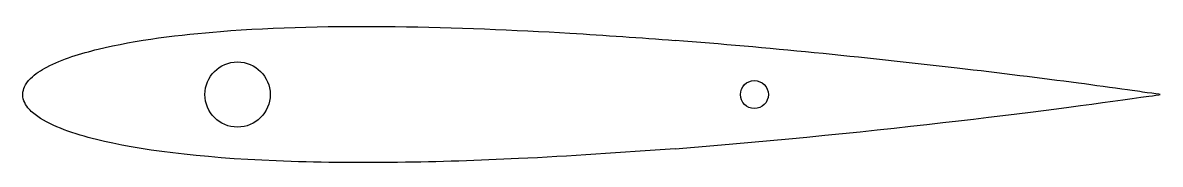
# Model space of a CAD drawing. Header units: millimetres. Extents: x 37 to 159, y -7 to 8.
import ezdxf

# ---------------------------------------------------------------- set-up
doc = ezdxf.new("R2010")
doc.units = ezdxf.units.MM

msp = doc.modelspace()

# ---------------------------------------------------------------- linework, layer by layer
for centre, radius in [((59.7, 0), 3.5), ((115.1, 0), 1.5)]:
    msp.add_circle(centre, radius)
for points, knots in [([(106.6, -5.81), (100.9, -6.25), (95.22, -6.62), (81.47, -7.28), (72.28, -7.48), (55.5, -6.78), (49.08, -5.95), (43.42, -4.54), (42.22, -4.19), (40.04, -3.37), (39.06, -2.9), (37.9, -2.09), (37.52, -1.78), (37.05, -1.19), (36.9, -0.94), (36.7, -0.37), (36.68, -0.12), (36.7, 0.34), (36.76, 0.6), (37, 1.11), (37.2, 1.41), (38.01, 2.22), (38.65, 2.63), (40.89, 3.81), (42.98, 4.43), (48.82, 5.87), (53.63, 6.44), (69.66, 7.71), (83.56, 7.29), (99.1, 6.36), (102.88, 6.1), (106.6, 5.81)], [-0.8540658, -0.8540658, -0.8540658, -0.8540658, -0.8203373, -0.8203373, -0.7684519, -0.7684519, -0.7170725, -0.7170725, -0.7039908, -0.7039908, -0.6914549, -0.6914549, -0.6853475, -0.6853475, -0.6815489, -0.6815489, -0.6774082, -0.6774082, -0.6714857, -0.6714857, -0.6649442, -0.6649442, -0.6547802, -0.6547802, -0.6281678, -0.6281678, -0.5667904, -0.5667904, -0.3957888, -0.3957888, -0.3408352, -0.3408352, -0.3408352, -0.3408352]), ([(158.6, 0), (158.55, 0.01), (157.84, 0.11), (156.57, 0.29), (155.72, 0.41), (153.43, 0.73), (151.57, 0.99), (145.72, 1.76), (141.49, 2.29), (126.55, 4.03), (116.37, 5.04), (106.6, 5.81)], [-5.305509, -5.305509, -5.305509, -5.305509, -5.09886, -5.09886, -4.887715, -4.887715, -4.319583, -4.319583, -2.98456, -2.98456, -0.050115, -0.050115, -0.050115, -0.050115]), ([(106.6, -5.81), (128.84, -4.06), (148.39, -1.47), (157.83, -0.11), (158.55, -0.01), (158.6, 0)], [-0.3545093, -0.3545093, -0.3545093, -0.3545093, -0.0165944, -0.0165944, 0, 0, 0, 0])]:
    msp.add_open_spline(points, degree=3, knots=knots)

doc.saveas('drawing.dxf')
